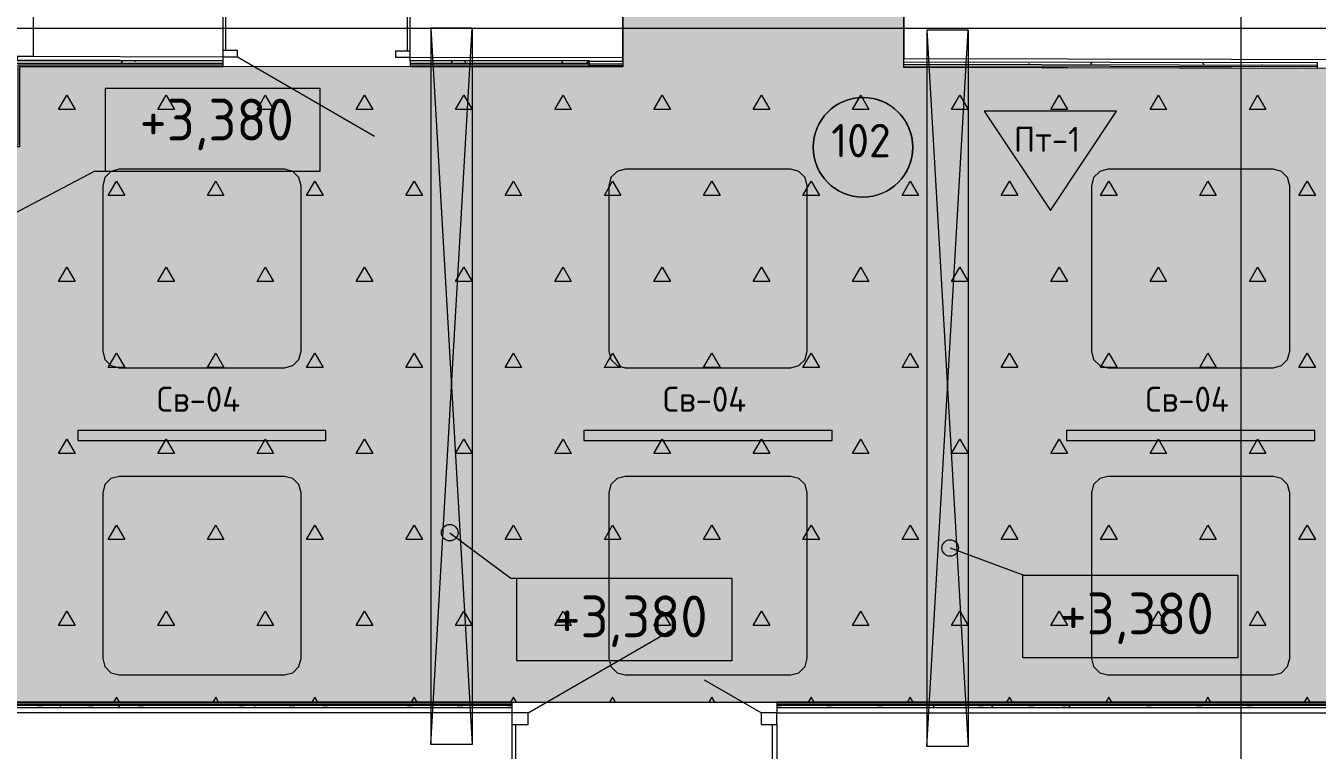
# Model space of a CAD drawing. Header units: millimetres. Extents: x -13069 to 207500, y -71366 to 56785.
# Drawn here: x 129679 to 137487, y 10559 to 14937 of the extents above; entities that cross this region are included whole.
import ezdxf

# ---------------------------------------------------------------- set-up
doc = ezdxf.new("R2010")
doc.units = ezdxf.units.MM
for name, color, linetype, true_color in [('PDF _зоны-номер помещения', 7, 'Continuous', 0xffffff), ('PDF _Ригели', 7, 'Continuous', 0x959595), ('PDF _светильники', 7, 'Continuous', 0xffffff)]:
    doc.layers.add(name, color=color, linetype=linetype, true_color=true_color)
for name, color, linetype in [('PDF _Подложка без мебели', 7, 'Continuous'), ('PDF _Потолки - марка', 7, 'Continuous'), ('PDF _потолки - панели', 7, 'Continuous'), ('PDF _Текст', 7, 'Continuous')]:
    doc.layers.add(name, color=color, linetype=linetype)
doc.layers.add('PDF _Потолки', color=7, linetype='Continuous', lineweight=5, true_color=0x535353)
doc.styles.add('PDF GOST Common', font='GOST_Common.ttf')

msp = doc.modelspace()

# ---------------------------------------------------------------- hatches: boundary and pattern name
at = {"layer": 'PDF _Потолки', "true_color": 0xffffff, "transparency": 33554559}
msp.add_hatch(color=7, dxfattribs=at).paths.add_polyline_path([(119128.221, 14242.141), (121251.121, 14242.141), (126067.622, 14242.141), (126067.622, 13946.441), (126557.621, 13946.441), (126557.621, 14207.144), (129642.823, 14207.144), (129642.823, 14690.042), (133288.121, 14687.841), (133288.023, 15333.041), (132857.121, 15334.042), (132856.822, 19369.543), (135145.723, 19346.142), (135145.723, 15309.042), (134988.023, 15309.442), (134988.023, 14684.341), (151828.019, 14650.143), (151829.222, 15275.143), (151547.02, 15275.741), (151547.02, 19362.341), (153628.324, 19362.341), (153628.324, 15271.441), (153528.221, 15271.643), (153527.024, 14646.041), (156880.424, 14639.843), (156880.424, 14124.041), (160431.12, 14124.041), (160431.12, 13922.341), (160893.119, 13922.341), (160893.119, 14198.043), (165522.02, 14198.043), (165522.02, 14629.043), (167312.022, 14629.043), (167312.022, 14265.341), (167721.025, 14265.341), (167731.523, 10817.843), (166409.52, 10817.843), (166409.52, 10576.342), (160953.819, 10576.342), (160953.819, 11076.141), (160431.12, 11076.141), (159023.222, 11076.141), (159023.222, 10848.541), (146474.62, 10848.541), (140432.121, 10848.541), (126576.121, 10848.541), (126576.121, 11069.042), (126086.521, 11069.042), (126086.521, 10573.541), (119128.221, 10573.541)])
at = {"layer": 'PDF _потолки - панели', "true_color": 0xffffff, "transparency": 33554559}
msp.add_hatch(color=7, dxfattribs=at).paths.add_polyline_path([(130243.421, 12869.842), (130193.421, 12883.242), (130156.822, 12919.842), (130143.421, 12969.842), (130143.421, 13969.842), (130156.822, 14019.842), (130193.421, 14056.442), (130243.421, 14069.842), (131243.421, 14069.842), (131293.421, 14056.442), (131330.021, 14019.842), (131343.421, 13969.842), (131343.421, 12969.842), (131330.021, 12919.842), (131293.421, 12883.242), (131243.421, 12869.842)])
at = {"layer": 'PDF _потолки - панели', "true_color": 0xbfffbf, "transparency": 33554559}
for points in [[(133303.321, 12869.842), (133253.321, 12883.242), (133216.722, 12919.842), (133203.321, 12969.842), (133203.321, 13969.842), (133216.722, 14019.842), (133253.321, 14056.442), (133303.321, 14069.842), (134303.321, 14069.842), (134353.321, 14056.442), (134389.921, 14019.842), (134403.321, 13969.842), (134403.321, 12969.842), (134389.921, 12919.842), (134353.321, 12883.242), (134303.321, 12869.842)], [(130243.421, 11013.543), (130193.421, 11026.943), (130156.822, 11063.543), (130143.421, 11113.543), (130143.421, 12113.543), (130156.822, 12163.543), (130193.421, 12200.143), (130243.421, 12213.543), (131243.421, 12213.543), (131293.421, 12200.143), (131330.021, 12163.543), (131343.421, 12113.543), (131343.421, 11113.543), (131330.021, 11063.543), (131293.421, 11026.943), (131243.421, 11013.543)]]:
    msp.add_hatch(color=254, dxfattribs=at).paths.add_polyline_path(points)
at = {"layer": 'PDF _потолки - панели', "true_color": 0xc0ffff, "transparency": 33554559}
for points in [[(136221.72, 12869.842), (136171.72, 12883.242), (136135.121, 12919.842), (136121.72, 12969.842), (136121.72, 13969.842), (136135.121, 14019.842), (136171.72, 14056.442), (136221.72, 14069.842), (137221.72, 14069.842), (137271.72, 14056.442), (137308.323, 14019.842), (137321.72, 13969.842), (137321.72, 12969.842), (137308.323, 12919.842), (137271.72, 12883.242), (137221.72, 12869.842)], [(133303.321, 11013.543), (133253.321, 11026.943), (133216.722, 11063.543), (133203.321, 11113.543), (133203.321, 12113.543), (133216.722, 12163.543), (133253.321, 12200.143), (133303.321, 12213.543), (134303.321, 12213.543), (134353.321, 12200.143), (134389.921, 12163.543), (134403.321, 12113.543), (134403.321, 11113.543), (134389.921, 11063.543), (134353.321, 11026.943), (134303.321, 11013.543)]]:
    msp.add_hatch(color=254, dxfattribs=at).paths.add_polyline_path(points)
at = {"layer": 'PDF _потолки - панели', "true_color": 0x7fbbd8, "transparency": 33554559}
msp.add_hatch(color=143, dxfattribs=at).paths.add_polyline_path([(136221.72, 11013.543), (136171.72, 11026.943), (136135.121, 11063.543), (136121.72, 11113.543), (136121.72, 12113.543), (136135.121, 12163.543), (136171.72, 12200.143), (136221.72, 12213.543), (137221.72, 12213.543), (137271.72, 12200.143), (137308.323, 12163.543), (137321.72, 12113.543), (137321.72, 11113.543), (137308.323, 11063.543), (137271.72, 11026.943), (137221.72, 11013.543)])
at = {"layer": 'PDF _Ригели', "transparency": 33554559}
for points in [[(132291.923, 11873.043), (132277.32, 11837.744), (132241.923, 11823.043), (132206.62, 11837.744), (132191.923, 11873.043), (132206.62, 11908.441), (132241.923, 11923.043), (132277.32, 11908.441)], [(135317.823, 11780.743), (135303.123, 11745.342), (135267.823, 11730.743), (135232.423, 11745.342), (135217.823, 11780.743), (135232.423, 11816.043), (135267.823, 11830.743), (135303.123, 11816.043)]]:
    msp.add_hatch(color=256, dxfattribs=at).paths.add_polyline_path(points)

# ---------------------------------------------------------------- linework, layer by layer
at = {"layer": 'PDF _зоны-номер помещения', "color": 7, "lineweight": 13}
msp.add_lwpolyline([(134740.422, 14503.842, 0.41409321), (134439.222, 14202.642, 0.41409315), (134740.422, 13901.443, 0.41421847), (135041.621, 14202.642, 0.41421853)], format="xyb", close=True, dxfattribs=at)
at = {"layer": 'PDF _зоны-номер помещения', "color": 7, "lineweight": 0}
msp.add_circle((134740.472, 14202.631), 301.149, dxfattribs=at)
at = {"layer": 'PDF _Подложка без мебели', "lineweight": 18}
for points in [[(137026.622, -7031.659, -0.41419313), (137426.622, -7431.659, -0.41418741), (137026.622, -7831.659, -0.4141845), (136626.622, -7431.659, -0.41419022), (137026.622, -7031.659), (137026.622, 46201.342)], [(107330.522, 14923.342, -0.41418881), (106930.522, 14523.342, -0.41428191), (106530.522, 14923.342, -0.4142791), (106930.522, 15323.342, -0.414186), (107330.522, 14923.342), (174981.919, 14923.342)]]:
    msp.add_lwpolyline(points, format="xyb", dxfattribs=at)
for points in [[(128418.721, 22410.943), (128338.722, 22410.943), (128418.721, 22410.943), (128418.721, 22470.941), (128338.722, 22470.941), (128418.721, 22470.941), (128418.721, 22410.943), (128418.721, 22080.941), (129282.023, 22080.941), (129282.023, 14642.141), (129070.222, 14642.141), (129070.222, 14302.142), (129070.222, 14262.142), (129070.222, 14207.144), (129642.823, 14207.144), (129642.823, 14690.042), (130871.72, 14690.042), (130871.821, 14725.042), (129607.823, 14725.042)], [(129722.023, 22080.941), (129722.023, 14752.142), (129587.022, 14752.142)], [(130886.921, 14787.744), (130888.023, 15317.742), (130873.02, 15317.742), (130873.02, 15337.744), (130873.121, 15370.742), (129775.123, 15373.043), (129775.123, 16293.041), (129742.021, 16293.041)], [(131785.823, 14267.941), (130958.821, 14747.543), (130871.821, 14747.741), (130871.922, 14787.744), (130873.02, 15317.742), (129502.623, 15320.541), (129501.423, 14750.543)], [(131986.921, 14785.543), (131988.023, 15315.542), (132003.022, 15315.441), (133288.023, 15312.841), (133286.821, 14742.843), (132001.823, 14745.443), (131914.82, 14745.642), (131914.921, 14785.641), (132001.921, 14785.443)], [(133087.321, 14723.242), (133288.121, 14722.842), (133288.121, 14687.841), (133087.223, 14688.241), (133087.321, 14723.242), (132001.823, 14725.442), (132001.823, 14745.443), (132001.921, 14785.443), (132003.022, 15315.441)], [(134988.121, 14719.342), (137486.821, 14714.343), (137486.723, 14679.342), (134988.121, 14684.341), (134988.121, 14719.342), (134988.221, 14739.343), (151827.122, 14705.142), (151828.221, 15275.143), (134988.023, 15309.341), (134986.821, 14739.443)], [(130958.821, 14747.543), (130958.921, 14787.542), (130871.922, 14787.744)], [(129070.222, 14227.142), (129622.822, 14227.142), (129622.822, 14710.043), (130871.72, 14710.043)], [(129070.222, 14218.142), (129631.822, 14218.142), (129631.822, 14701.043), (130871.72, 14701.043)], [(130255.723, 14710.043), (130262.623, 14722.042)], [(130335.621, 14725.042), (130339.222, 14718.942)], [(130461.222, 14710.842), (130461.622, 14710.043)], [(130871.821, 14747.741), (130871.821, 14747.741)], [(132001.722, 14710.043), (133085.322, 14710.043)], [(132001.722, 14701.043), (133085.322, 14701.043)], [(133288.121, 14722.842), (133288.221, 14742.843), (133286.821, 14742.843), (132001.823, 14745.443)], [(132022.923, 14722.943), (132024.101, 14725.005)], [(132250.123, 14710.043), (132258.506, 14724.616)], [(132330.35, 14724.496), (132338.722, 14710.043)], [(132918.522, 14721.743), (132925.322, 14710.043)], [(133071.321, 14710.043), (133078.923, 14723.242)], [(133087.223, 14708.242), (133288.121, 14707.842)], [(133087.223, 14699.243), (133288.121, 14698.843)], [(133288.121, 14722.842), (133288.121, 14722.842)], [(134988.121, 14719.342), (134988.121, 14719.342)], [(134988.121, 14704.342), (137486.723, 14699.343)], [(134988.121, 14695.342), (137486.723, 14690.341)], [(135618.957, 14718.08), (135619.422, 14717.242)], [(135741.423, 14709.143), (135745.121, 14702.841)], [(136118.522, 14704.641), (136125.621, 14717.044)], [(136793.53, 14715.73), (136802.223, 14700.741)], [(137028.422, 14715.243), (137030.921, 14710.943)], [(137152.922, 14702.743), (137154.483, 14700.008)], [(137406.058, 14699.505), (137407.92, 14702.841)], [(132715.022, 10783.541), (133594.023, 11291.043)], [(134125.022, 10783.541), (133782.92, 10981.042)], [(132620.021, 10837.542), (128923.02, 10837.542)], [(132620.021, 10828.543), (128923.02, 10828.543)], [(132620.021, 10813.543), (128923.02, 10813.543)], [(132620.021, 10713.543), (132715.022, 10713.543), (132715.022, 10783.541), (132620.021, 10783.541), (128923.02, 10783.541), (128923.02, 10713.543)], [(129746.623, 10817.541), (129780.223, 10817.541)], [(129746.623, 10817.541), (129746.623, 10817.541)], [(129746.623, 10817.541), (129746.623, 10817.541)], [(129890.223, 10822.943), (129887.022, 10828.543)], [(130012.922, 10813.543), (130012.321, 10814.743)], [(130051.423, 10817.541), (130085.023, 10817.541)], [(130247.621, 10813.543), (130239.021, 10828.341)], [(130356.221, 10817.541), (130356.221, 10817.541)], [(130356.221, 10817.541), (130389.82, 10817.541)], [(130834.22, 10813.543), (130831.422, 10818.441)], [(130965.821, 10817.541), (130999.421, 10817.541)], [(131065.022, 10828.543), (131060.423, 10820.541)], [(131270.622, 10817.541), (131270.622, 10817.541)], [(131270.622, 10817.541), (131304.222, 10817.541)], [(131473.823, 10817.541), (131507.423, 10817.541)], [(131981.822, 10817.541), (132015.422, 10817.541)], [(131981.822, 10817.541), (131981.822, 10817.541)], [(131981.822, 10817.541), (131981.822, 10817.541)], [(132286.622, 10817.541), (132320.222, 10817.541)], [(132349.821, 10818.743), (132346.821, 10813.543)], [(132349.821, 10818.743), (132349.821, 10818.743)], [(132349.821, 10818.743), (132349.821, 10818.743)], [(132472.822, 10828.543), (132471.821, 10826.943)], [(132591.423, 10817.541), (132591.423, 10817.541)], [(132591.423, 10817.541), (132620.021, 10817.541)], [(134220.021, 10713.543), (134220.021, 10783.541), (140432.023, 10783.541), (140432.121, 10783.541), (140432.121, 10848.541), (134220.021, 10848.541), (134220.021, 10783.541), (134125.022, 10783.541), (134125.022, 10713.543), (134220.021, 10713.543), (134220.021, 10403.543), (134220.021, 10338.543), (134419.523, 10338.543)], [(140432.121, 10837.542), (134220.021, 10837.542)], [(140432.121, 10828.543), (134220.021, 10828.543)], [(134220.021, 10817.541), (134250.621, 10817.541)], [(140432.121, 10813.543), (134220.021, 10813.543)], [(134521.821, 10817.541), (134555.421, 10817.541)], [(134826.622, 10817.541), (134826.622, 10817.541)], [(134826.622, 10817.541), (134860.221, 10817.541)], [(135171.122, 10828.543), (135162.422, 10813.543)], [(135170.521, 10821.243), (135166.221, 10828.543)], [(135436.222, 10817.541), (135469.822, 10817.541)], [(135526.921, 10813.543), (135519.322, 10826.641)], [(135741.023, 10817.541), (135741.023, 10817.541)], [(135741.023, 10817.541), (135774.623, 10817.541)], [(135944.221, 10817.541), (135977.821, 10817.541)], [(135991.822, 10827.743), (135983.723, 10813.543)], [(136113.423, 10813.543), (136111.622, 10816.741)], [(136218.623, 10814.141), (136218.321, 10813.543)], [(136452.223, 10817.541), (136485.823, 10817.541)], [(136452.223, 10817.541), (136452.223, 10817.541)], [(136452.223, 10817.541), (136452.223, 10817.541)], [(136757.023, 10817.541), (136790.623, 10817.541)], [(137061.821, 10817.541), (137061.821, 10817.541)], [(137061.821, 10817.541), (137095.42, 10817.541)], [(128900.322, 10713.543), (128900.322, 10373.541), (128923.02, 10373.541), (132620.021, 10373.541), (132642.021, 10373.541), (132642.021, 10713.543)], [(134192.021, 10713.543), (134192.021, 10373.541), (134220.021, 10373.541), (134419.523, 10373.541), (137319.523, 10373.541), (137319.523, 9793.542), (137399.522, 9793.542), (137439.521, 9793.542)]]:
    msp.add_lwpolyline(points, dxfattribs=at)
for points in [[(129627.223, 14750.341), (129627.122, 14730.343), (130871.821, 14727.743), (130871.821, 14747.741)], [(133085.322, 14725.042), (132001.823, 14725.042), (132001.722, 14690.042), (133085.322, 14690.042)], [(132620.021, 10713.543), (132620.021, 10783.541), (132620.021, 10848.541), (128923.02, 10848.541), (128923.02, 10783.541), (128828.022, 10783.541), (128828.022, 10713.543), (128923.02, 10713.543), (128923.02, 10403.543), (132620.021, 10403.543)]]:
    msp.add_lwpolyline(points, close=True, dxfattribs=at)
at = {"layer": 'PDF _Потолки', "color": 7, "lineweight": 13}
for points in [[(160893.119, 13922.341), (160431.12, 13922.341), (160431.12, 14124.041), (156880.424, 14124.041), (156880.424, 14639.843), (153527.024, 14646.041), (153528.221, 15271.643), (153628.324, 15271.441), (153628.324, 19362.341), (151547.02, 19362.341), (151547.02, 15275.741), (151829.222, 15275.143), (151828.019, 14650.143), (134988.121, 14684.341), (134988.023, 15309.341), (135145.723, 15309.042), (135145.723, 19346.142), (132856.822, 19369.543), (132857.121, 15334.042), (133288.023, 15333.041), (133288.121, 14687.841), (129642.823, 14690.042)], [(126576.121, 10848.541), (140432.121, 10848.541), (146474.62, 10848.541), (159023.222, 10848.541), (159023.222, 11076.141), (160431.12, 11076.141), (160953.819, 11076.141)], [(130244.523, 10848.541), (130226.622, 10879.544), (130208.723, 10848.541)], [(130844.523, 10848.541), (130826.622, 10879.544), (130808.723, 10848.541)], [(131444.523, 10848.541), (131426.622, 10879.544), (131408.723, 10848.541)], [(132044.523, 10848.541), (132026.622, 10879.544), (132008.723, 10848.541)], [(132644.523, 10848.541), (132626.622, 10879.544), (132608.723, 10848.541)], [(133244.523, 10848.541), (133226.622, 10879.544), (133208.723, 10848.541)], [(133844.523, 10848.541), (133826.622, 10879.544), (133808.723, 10848.541)], [(134444.523, 10848.541), (134426.622, 10879.544), (134408.723, 10848.541)], [(135044.523, 10848.541), (135026.622, 10879.544), (135008.723, 10848.541)], [(135644.523, 10848.541), (135626.622, 10879.544), (135608.723, 10848.541)], [(136244.523, 10848.541), (136226.622, 10879.544), (136208.723, 10848.541)], [(136844.523, 10848.541), (136826.622, 10879.544), (136808.723, 10848.541)], [(137444.523, 10848.541), (137426.622, 10879.544), (137408.723, 10848.541)]]:
    msp.add_lwpolyline(points, dxfattribs=at)
for points in [[(129976.622, 14430.343), (129876.622, 14430.343), (129926.622, 14516.943)], [(130576.622, 14430.343), (130476.622, 14430.343), (130526.622, 14516.943)], [(131176.622, 14430.343), (131076.622, 14430.343), (131126.622, 14516.943)], [(131776.622, 14430.343), (131676.622, 14430.343), (131726.622, 14516.943)], [(132376.622, 14430.343), (132276.622, 14430.343), (132326.622, 14516.943)], [(132976.622, 14430.343), (132876.622, 14430.343), (132926.622, 14516.943)], [(133576.622, 14430.343), (133476.622, 14430.343), (133526.622, 14516.943)], [(134176.622, 14430.343), (134076.622, 14430.343), (134126.622, 14516.943)], [(134776.622, 14430.343), (134676.622, 14430.343), (134726.622, 14516.943)], [(135376.622, 14430.343), (135276.622, 14430.343), (135326.622, 14516.943)], [(135976.622, 14430.343), (135876.622, 14430.343), (135926.622, 14516.943)], [(136576.622, 14430.343), (136476.622, 14430.343), (136526.622, 14516.943)], [(137176.622, 14430.343), (137076.622, 14430.343), (137126.622, 14516.943)], [(130276.622, 13910.641), (130176.622, 13910.641), (130226.622, 13997.241)], [(130876.622, 13910.641), (130776.622, 13910.641), (130826.622, 13997.241)], [(131476.622, 13910.641), (131376.622, 13910.641), (131426.622, 13997.241)], [(132076.622, 13910.641), (131976.622, 13910.641), (132026.622, 13997.241)], [(132676.622, 13910.641), (132576.622, 13910.641), (132626.622, 13997.241)], [(133276.622, 13910.641), (133176.622, 13910.641), (133226.622, 13997.241)], [(133876.622, 13910.641), (133776.622, 13910.641), (133826.622, 13997.241)], [(134476.622, 13910.641), (134376.622, 13910.641), (134426.622, 13997.241)], [(135076.622, 13910.641), (134976.622, 13910.641), (135026.622, 13997.241)], [(135676.622, 13910.641), (135576.622, 13910.641), (135626.622, 13997.241)], [(136276.622, 13910.641), (136176.622, 13910.641), (136226.622, 13997.241)], [(136876.622, 13910.641), (136776.622, 13910.641), (136826.622, 13997.241)], [(137476.622, 13910.641), (137376.622, 13910.641), (137426.622, 13997.241)], [(129976.622, 13391.043), (129876.622, 13391.043), (129926.622, 13477.642)], [(130576.622, 13391.043), (130476.622, 13391.043), (130526.622, 13477.642)], [(131176.622, 13391.043), (131076.622, 13391.043), (131126.622, 13477.642)], [(131776.622, 13391.043), (131676.622, 13391.043), (131726.622, 13477.642)], [(132376.622, 13391.043), (132276.622, 13391.043), (132326.622, 13477.642)], [(132976.622, 13391.043), (132876.622, 13391.043), (132926.622, 13477.642)], [(133576.622, 13391.043), (133476.622, 13391.043), (133526.622, 13477.642)], [(134176.622, 13391.043), (134076.622, 13391.043), (134126.622, 13477.642)], [(134776.622, 13391.043), (134676.622, 13391.043), (134726.622, 13477.642)], [(135376.622, 13391.043), (135276.622, 13391.043), (135326.622, 13477.642)], [(135976.622, 13391.043), (135876.622, 13391.043), (135926.622, 13477.642)], [(136576.622, 13391.043), (136476.622, 13391.043), (136526.622, 13477.642)], [(137176.622, 13391.043), (137076.622, 13391.043), (137126.622, 13477.642)], [(130276.622, 12871.441), (130176.622, 12871.441), (130226.622, 12958.041)], [(130876.622, 12871.441), (130776.622, 12871.441), (130826.622, 12958.041)], [(131476.622, 12871.441), (131376.622, 12871.441), (131426.622, 12958.041)], [(132076.622, 12871.441), (131976.622, 12871.441), (132026.622, 12958.041)], [(132676.622, 12871.441), (132576.622, 12871.441), (132626.622, 12958.041)], [(133276.622, 12871.441), (133176.622, 12871.441), (133226.622, 12958.041)], [(133876.622, 12871.441), (133776.622, 12871.441), (133826.622, 12958.041)], [(134476.622, 12871.441), (134376.622, 12871.441), (134426.622, 12958.041)], [(135076.622, 12871.441), (134976.622, 12871.441), (135026.622, 12958.041)], [(135676.622, 12871.441), (135576.622, 12871.441), (135626.622, 12958.041)], [(136276.622, 12871.441), (136176.622, 12871.441), (136226.622, 12958.041)], [(136876.622, 12871.441), (136776.622, 12871.441), (136826.622, 12958.041)], [(137476.622, 12871.441), (137376.622, 12871.441), (137426.622, 12958.041)], [(129976.622, 12351.843), (129876.622, 12351.843), (129926.622, 12438.442)], [(130576.622, 12351.843), (130476.622, 12351.843), (130526.622, 12438.442)], [(131176.622, 12351.843), (131076.622, 12351.843), (131126.622, 12438.442)], [(131776.622, 12351.843), (131676.622, 12351.843), (131726.622, 12438.442)], [(132376.622, 12351.843), (132276.622, 12351.843), (132326.622, 12438.442)], [(132976.622, 12351.843), (132876.622, 12351.843), (132926.622, 12438.442)], [(133576.622, 12351.843), (133476.622, 12351.843), (133526.622, 12438.442)], [(134176.622, 12351.843), (134076.622, 12351.843), (134126.622, 12438.442)], [(134776.622, 12351.843), (134676.622, 12351.843), (134726.622, 12438.442)], [(135376.622, 12351.843), (135276.622, 12351.843), (135326.622, 12438.442)], [(135976.622, 12351.843), (135876.622, 12351.843), (135926.622, 12438.442)], [(136576.622, 12351.843), (136476.622, 12351.843), (136526.622, 12438.442)], [(137176.622, 12351.843), (137076.622, 12351.843), (137126.622, 12438.442)], [(130276.622, 11832.241), (130176.622, 11832.241), (130226.622, 11918.841)], [(130876.622, 11832.241), (130776.622, 11832.241), (130826.622, 11918.841)], [(131476.622, 11832.241), (131376.622, 11832.241), (131426.622, 11918.841)], [(132076.622, 11832.241), (131976.622, 11832.241), (132026.622, 11918.841)], [(132676.622, 11832.241), (132576.622, 11832.241), (132626.622, 11918.841)], [(133276.622, 11832.241), (133176.622, 11832.241), (133226.622, 11918.841)], [(133876.622, 11832.241), (133776.622, 11832.241), (133826.622, 11918.841)], [(134476.622, 11832.241), (134376.622, 11832.241), (134426.622, 11918.841)], [(135076.622, 11832.241), (134976.622, 11832.241), (135026.622, 11918.841)], [(135676.622, 11832.241), (135576.622, 11832.241), (135626.622, 11918.841)], [(136276.622, 11832.241), (136176.622, 11832.241), (136226.622, 11918.841)], [(136876.622, 11832.241), (136776.622, 11832.241), (136826.622, 11918.841)], [(137476.622, 11832.241), (137376.622, 11832.241), (137426.622, 11918.841)], [(129976.622, 11312.643), (129876.622, 11312.643), (129926.622, 11399.243)], [(130576.622, 11312.643), (130476.622, 11312.643), (130526.622, 11399.243)], [(131176.622, 11312.643), (131076.622, 11312.643), (131126.622, 11399.243)], [(131776.622, 11312.643), (131676.622, 11312.643), (131726.622, 11399.243)], [(132376.622, 11312.643), (132276.622, 11312.643), (132326.622, 11399.243)], [(132976.622, 11312.643), (132876.622, 11312.643), (132926.622, 11399.243)], [(133576.622, 11312.643), (133476.622, 11312.643), (133526.622, 11399.243)], [(134176.622, 11312.643), (134076.622, 11312.643), (134126.622, 11399.243)], [(134776.622, 11312.643), (134676.622, 11312.643), (134726.622, 11399.243)], [(135376.622, 11312.643), (135276.622, 11312.643), (135326.622, 11399.243)], [(135976.622, 11312.643), (135876.622, 11312.643), (135926.622, 11399.243)], [(136576.622, 11312.643), (136476.622, 11312.643), (136526.622, 11399.243)], [(137176.622, 11312.643), (137076.622, 11312.643), (137126.622, 11399.243)]]:
    msp.add_lwpolyline(points, close=True, dxfattribs=at)
at = {"layer": 'PDF _Потолки - марка', "lineweight": 13}
msp.add_lwpolyline([(136273.323, 14420.242), (135473.323, 14420.242), (135873.323, 13820.242)], close=True, dxfattribs=at)
at = {"layer": 'PDF _Потолки - марка', "color": 7, "lineweight": 0, "true_color": 0xffffff, "transparency": 33554559}
msp.add_solid([(136273.323, 14420.242), (135473.323, 14420.242), (135873.323, 13820.242)], dxfattribs=at)
at = {"layer": 'PDF _потолки - панели', "lineweight": 20}
for points in [[(130243.421, 12869.842), (131243.421, 12869.842), (131293.421, 12883.242), (131330.021, 12919.842), (131343.421, 12969.842), (131343.421, 13969.842), (131330.021, 14019.842), (131293.421, 14056.442), (131243.421, 14069.842), (130243.421, 14069.842), (130193.421, 14056.442), (130156.822, 14019.842), (130143.421, 13969.842), (130143.421, 12969.842), (130156.822, 12919.842), (130193.421, 12883.242)], [(133303.321, 12869.842), (134303.321, 12869.842), (134353.321, 12883.242), (134389.921, 12919.842), (134403.321, 12969.842), (134403.321, 13969.842), (134389.921, 14019.842), (134353.321, 14056.442), (134303.321, 14069.842), (133303.321, 14069.842), (133253.321, 14056.442), (133216.722, 14019.842), (133203.321, 13969.842), (133203.321, 12969.842), (133216.722, 12919.842), (133253.321, 12883.242)], [(136221.72, 12869.842), (137221.72, 12869.842), (137271.72, 12883.242), (137308.323, 12919.842), (137321.72, 12969.842), (137321.72, 13969.842), (137308.323, 14019.842), (137271.72, 14056.442), (137221.72, 14069.842), (136221.72, 14069.842), (136171.72, 14056.442), (136135.121, 14019.842), (136121.72, 13969.842), (136121.72, 12969.842), (136135.121, 12919.842), (136171.72, 12883.242)], [(130243.421, 11013.543), (131243.421, 11013.543), (131293.421, 11026.943), (131330.021, 11063.543), (131343.421, 11113.543), (131343.421, 12113.543), (131330.021, 12163.543), (131293.421, 12200.143), (131243.421, 12213.543), (130243.421, 12213.543), (130193.421, 12200.143), (130156.822, 12163.543), (130143.421, 12113.543), (130143.421, 11113.543), (130156.822, 11063.543), (130193.421, 11026.943)], [(133303.321, 11013.543), (134303.321, 11013.543), (134353.321, 11026.943), (134389.921, 11063.543), (134403.321, 11113.543), (134403.321, 12113.543), (134389.921, 12163.543), (134353.321, 12200.143), (134303.321, 12213.543), (133303.321, 12213.543), (133253.321, 12200.143), (133216.722, 12163.543), (133203.321, 12113.543), (133203.321, 11113.543), (133216.722, 11063.543), (133253.321, 11026.943)], [(136221.72, 11013.543), (137221.72, 11013.543), (137271.72, 11026.943), (137308.323, 11063.543), (137321.72, 11113.543), (137321.72, 12113.543), (137308.323, 12163.543), (137271.72, 12200.143), (137221.72, 12213.543), (136221.72, 12213.543), (136171.72, 12200.143), (136135.121, 12163.543), (136121.72, 12113.543), (136121.72, 11113.543), (136135.121, 11063.543), (136171.72, 11026.943)]]:
    msp.add_lwpolyline(points, close=True, dxfattribs=at)
at = {"layer": 'PDF _Ригели', "color": 7, "lineweight": 18}
for points in [[(137026.622, -2015.058), (137026.622, 46201.342)], [(108736.521, 14923.342), (174981.919, 14923.342)]]:
    msp.add_lwpolyline(points, dxfattribs=at)
at = {"layer": 'PDF _Ригели', "lineweight": 18}
for points in [[(132376.521, 10593.542), (132126.521, 10593.542), (132376.521, 14923.342), (132126.521, 14923.342)], [(135376.521, 10579.943), (135126.521, 10579.943), (135376.521, 14909.741), (135126.521, 14909.741)], [(131458.821, 14058.441), (131458.821, 14558.441), (130158.821, 14558.441), (130158.821, 14058.441)], [(133947.621, 11598.043), (133947.621, 11098.043), (132647.621, 11098.043), (132647.621, 11598.043)], [(137008.021, 11616.143), (137008.021, 11116.143), (135708.021, 11116.143), (135708.021, 11616.143)]]:
    msp.add_lwpolyline(points, close=True, dxfattribs=at)
for points in [[(132126.521, 14923.342), (132126.521, 10593.542)], [(132376.521, 14923.342), (132376.521, 10593.542)], [(135126.521, 14909.741), (135126.521, 10579.943)], [(135376.521, 14909.741), (135376.521, 10579.943)], [(129266.322, 13623.141), (130094.722, 14058.441), (130808.821, 14058.441)], [(132241.923, 11873.043), (132611.622, 11598.043), (133297.621, 11598.043)], [(135267.823, 11780.743), (135712.623, 11616.143), (136358.021, 11616.143)]]:
    msp.add_lwpolyline(points, dxfattribs=at)
for centre, radius in [((132241.905, 11873.025), 50.018), ((135267.803, 11780.723), 50.02)]:
    msp.add_circle(centre, radius, dxfattribs=at)
at = {"layer": 'PDF _светильники', "color": 7, "lineweight": 13}
for points in [[(131493.421, 12490.243), (129993.421, 12490.243), (129993.421, 12430.242), (131493.421, 12430.242)], [(134553.321, 12490.243), (133053.321, 12490.243), (133053.321, 12430.242), (134553.321, 12430.242)], [(137471.72, 12490.243), (135971.72, 12490.243), (135971.72, 12430.242), (137471.72, 12430.242)]]:
    msp.add_lwpolyline(points, close=True, dxfattribs=at)
at = {"layer": 'PDF _светильники', "color": 53, "lineweight": 0, "true_color": 0xf7e046, "transparency": 33554559}
for points in [[(131493.421, 12490.243), (129993.421, 12490.243), (131493.421, 12430.242), (129993.421, 12430.242)], [(134553.321, 12490.243), (133053.321, 12490.243), (134553.321, 12430.242), (133053.321, 12430.242)], [(137471.72, 12490.243), (135971.72, 12490.243), (137471.72, 12430.242), (135971.72, 12430.242)]]:
    msp.add_solid(points, dxfattribs=at)

# ---------------------------------------------------------------- texts
at = {"layer": 'PDF _Текст', "color": 252, "true_color": 0x959595, "char_height": 252.5097, "attachment_point": 4, "style": 'PDF GOST Common'}
for insert in [(130366.612, 14340.261), (132868.858, 11337.419), (135929.203, 11355.411)]:
    msp.add_mtext('+3,380', dxfattribs=dict(at, insert=insert))
at = {"layer": 'PDF _Текст', "attachment_point": 4, "style": 'PDF GOST Common'}
for s, insert, char_height in [('102', (134548.431, 14243.019), 202.0083), ('Пт-1', (135653.683, 14250.56), 151.5063), ('Св-04', (130470.68, 12679.641), 151.5063), ('Св-04', (133530.667, 12679.641), 151.5063), ('Св-04', (136448.842, 12679.641), 151.5063)]:
    msp.add_mtext(s, dxfattribs=dict(at, insert=insert, char_height=char_height))

doc.saveas('drawing.dxf')
